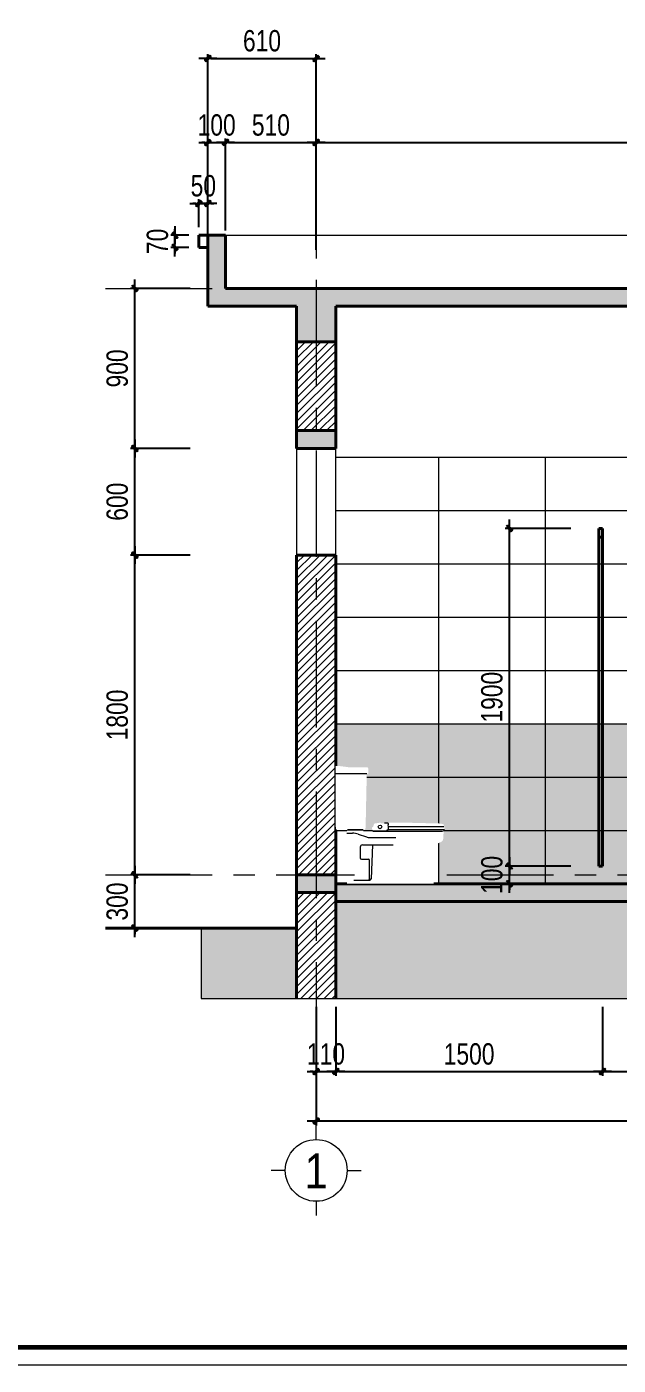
# Model space of a CAD drawing. Header units: millimetres. Extents: x 3293446 to 3468331, y 133678 to 182883.
# Drawn here: x 3427907 to 3432066, y 145247 to 154662 of the extents above; entities that cross this region are included whole.
import ezdxf
from ezdxf.enums import TextEntityAlignment as Align

# ---------------------------------------------------------------- set-up
doc = ezdxf.new("R2010")
doc.units = ezdxf.units.MM
doc.header["$LTSCALE"] = 600
doc.header["$MEASUREMENT"] = 0
doc.header["$PDMODE"] = 32
doc.linetypes.add('CENTER', pattern=[2, 1.25, -0.25, 0.25, -0.25])
doc.layers.get('0').update_dxf_attribs({"lineweight": 0})
doc.layers.get('Defpoints').update_dxf_attribs({"lineweight": 0})
for name, color, linetype, lineweight in [('01-noithat', 33, 'Continuous', 13), ('cat1', 30, 'Continuous', 40), ('hatch1', 136, 'Continuous', 9), ('hatch1 @ 1', 136, 'Continuous', 9), ('Khungten_LCDI', 7, 'Continuous', 5), ('LC ISO', 153, 'Continuous', 13), ('LC Net dam2', 6, 'Continuous', 40), ('LC Net manh', 239, 'Continuous', 5), ('LC Net thay', 7, 'Continuous', 25), ('LC Text1', 3, 'Continuous', 20), ('thay1', 63, 'Continuous', 18), ('truc', 76, 'CENTER', 9), ('v THAY', 9, 'Continuous', 13), ('v-TUONG', 1, 'Continuous', 40)]:
    doc.layers.add(name, color=color, linetype=linetype, lineweight=lineweight)
doc.layers.add('DIM', color=1, linetype='Continuous')
doc.styles.add('HOATBIF', font='hoatbif.shx', dxfattribs={"width": 0.8})
doc.styles.add('Khungten', font='VHAVAN.TTF', dxfattribs={"width": 0.9, "height": 5000})
doc.styles.add('LC 1', font='VHAVANB.TTF')
doc.styles.add('Title', font='VHBLACK.TTF', dxfattribs={"width": 0.8})
doc.dimstyles.new('Copy(2) of 1-100 (1- 60-1.25)', dxfattribs={"dimscale": 60, "dimtxt": 2.5, "dimasz": 0.35, "dimexe": 0.5, "dimexo": 0, "dimgap": 0.8, "dimtad": 1, "dimdec": 0, "dimlfac": 0.8, "dimzin": 0, "dimdsep": 46, "dimtxsty": 'HOATBIF', "dimblk1": 'DOT', "dimblk2": 'DOT', "dimsah": 1, "dimcen": -1, "dimdle": 1, "dimclrd": 256, "dimclre": 256, "dimclrt": 4, "dimadec": 3, "dimazin": 2, "dimtfac": 0.333333, "dimtdec": 0, "dimtix": 1, "dimtmove": 2, "dimatfit": 3, "dimldrblk": 'DOT', "dimfxl": 1, "dimtvp": 0.833333, "dimtolj": 1, "dimtzin": 0, "dimarcsym": 0})

# ---------------------------------------------------------------- blocks, each defined once
blk = doc.blocks.new('lcdi fix')
at = {"layer": 'Defpoints', "lineweight": 0}
blk.add_lwpolyline([(-1200, -14850), (-1200, 14850), (40800, 14850), (40800, -14850)], close=True, dxfattribs=at)
at = {"layer": 'Khungten_LCDI', "color": 5, "lineweight": 60}
blk.add_lwpolyline([(0, -14650), (0, 14650), (40600, 14650), (40600, -14650)], close=True, dxfattribs=at)
at = {"color": 7, "style": 'Khungten', "width": 0.8}
for tag, p in [('REVISION', (39499, -10746)), ('NGAYHT', (39546, -11609))]:
    blk.add_attdef(tag, text='', height=200, dxfattribs=at).set_placement(p, align=Align.CENTER)
at = {"layer": 'LC Text1', "style": 'Title', "width": 3.882085}
for tag, p, p2 in [('TENBANVE1', (36913, -8886), (40339, -8886)), ('TENBANVE2', (36913, -9562), (40339, -9562))]:
    blk.add_attdef(tag, text='', height=250, dxfattribs=at).set_placement(p, p2, align=Align.FIT)
at = {"layer": 'LC Text1', "style": 'Title', "width": 0.7}
blk.add_attdef('SOBANVE', text='', height=250, dxfattribs=at).set_placement((39562, -13896), align=Align.CENTER)
blk = doc.blocks.new('DOT')
at = {"layer": 'DIM'}
for p, q in [((-3, 0), (3, 0)), ((-1, -1), (1, 1))]:
    blk.add_line(p, q, dxfattribs=at)
blk.add_lwpolyline([(0.5, 1), (-1, -0.5), (-0.5, -1), (1, 0.5)], close=True, dxfattribs=at)
blk = doc.blocks.new('*D274')
at = {"layer": 'Defpoints', "color": 0, "transparency": 16777216}
for p in [(3429304.6, 153847), (3429179.6, 153229), (3429304.6, 153229)]:
    blk.add_point(p, dxfattribs=at)
at = {"layer": 'DIM', "lineweight": -2, "transparency": 16777216}
for p, q in [((3429158.6, 153847), (3429137.6, 153847)), ((3429179.6, 153229), (3429179.6, 153877)), ((3429179.6, 153847), (3429304.6, 153847)), ((3429304.6, 153229), (3429304.6, 153877)), ((3429325.6, 153847), (3429346.6, 153847))]:
    blk.add_line(p, q, dxfattribs=at)
at = {"layer": 'DIM', "lineweight": -2, "transparency": 16777216, "xscale": 21, "yscale": 21, "zscale": 21}
blk.add_blockref('DOT', (3429179.6, 153847), dxfattribs=at)
at = {"layer": 'DIM', "lineweight": -2, "transparency": 16777216, "xscale": 21, "yscale": 21, "zscale": 21, "rotation": 180}
blk.add_blockref('DOT', (3429304.6, 153847), dxfattribs=at)
at = {"layer": 'DIM', "color": 4, "transparency": 16777216, "insert": (3429242.1, 153970), "char_height": 150, "attachment_point": 5, "style": 'HOATBIF'}
blk.add_mtext('\\A1;100', dxfattribs=at)
blk = doc.blocks.new('_Dot')
at = {"color": 0, "linetype": 'ByBlock', "lineweight": -2}
blk.add_line((-0.5, 0), (-1, 0), dxfattribs=at)
at = {"color": 0, "linetype": 'ByBlock', "const_width": 0.5}
blk.add_lwpolyline([(-0.25, 0, 1), (0.25, 0, 1)], format="xyb", close=True, dxfattribs=at)
blk = doc.blocks.new('*D275')
at = {"layer": 'Defpoints', "color": 0, "transparency": 16777216}
for p in [(3429942.1, 153847), (3429304.6, 153229), (3429942.1, 153229)]:
    blk.add_point(p, dxfattribs=at)
at = {"layer": 'DIM', "lineweight": -2, "transparency": 16777216}
for p, q in [((3429304.6, 153229), (3429304.6, 153877)), ((3429325.6, 153847), (3429921.1, 153847)), ((3429942.1, 153229), (3429942.1, 153877))]:
    blk.add_line(p, q, dxfattribs=at)
at = {"layer": 'DIM', "lineweight": -2, "transparency": 16777216, "xscale": 21, "yscale": 21, "zscale": 21, "rotation": 180}
blk.add_blockref('DOT', (3429304.6, 153847), dxfattribs=at)
at = {"layer": 'DIM', "lineweight": -2, "transparency": 16777216, "xscale": 21, "yscale": 21, "zscale": 21}
blk.add_blockref('DOT', (3429942.1, 153847), dxfattribs=at)
at = {"layer": 'DIM', "color": 4, "transparency": 16777216, "insert": (3429623.4, 153970), "char_height": 150, "attachment_point": 5, "style": 'HOATBIF'}
blk.add_mtext('\\A1;510', dxfattribs=at)
blk = doc.blocks.new('*D276')
at = {"layer": 'Defpoints', "color": 0, "transparency": 16777216}
for p in [(3436192.1, 153847), (3429942.1, 153229), (3436192.1, 153229)]:
    blk.add_point(p, dxfattribs=at)
at = {"layer": 'DIM', "lineweight": -2, "transparency": 16777216}
for p, q in [((3429942.1, 153229), (3429942.1, 153877)), ((3429963.1, 153847), (3436171.1, 153847)), ((3436192.1, 153229), (3436192.1, 153877))]:
    blk.add_line(p, q, dxfattribs=at)
at = {"layer": 'DIM', "lineweight": -2, "transparency": 16777216, "xscale": 21, "yscale": 21, "zscale": 21, "rotation": 180}
blk.add_blockref('DOT', (3429942.1, 153847), dxfattribs=at)
at = {"layer": 'DIM', "lineweight": -2, "transparency": 16777216, "xscale": 21, "yscale": 21, "zscale": 21}
blk.add_blockref('DOT', (3436192.1, 153847), dxfattribs=at)
at = {"layer": 'DIM', "color": 4, "transparency": 16777216, "insert": (3433067.1, 153970), "char_height": 150, "attachment_point": 5, "style": 'HOATBIF'}
blk.add_mtext('\\A1;5000', dxfattribs=at)
blk = doc.blocks.new('*D279')
at = {"layer": 'Defpoints', "color": 0, "transparency": 16777216}
for p in [(3429117.1, 153419.5), (3429117.1, 153251.5), (3429179.6, 153251.5)]:
    blk.add_point(p, dxfattribs=at)
at = {"layer": 'DIM', "lineweight": -2, "transparency": 16777216}
for p, q in [((3429096.1, 153419.5), (3429075.1, 153419.5)), ((3429117.1, 153251.5), (3429117.1, 153449.5)), ((3429179.6, 153419.5), (3429117.1, 153419.5)), ((3429179.6, 153251.5), (3429179.6, 153449.5)), ((3429200.6, 153419.5), (3429221.6, 153419.5))]:
    blk.add_line(p, q, dxfattribs=at)
at = {"layer": 'DIM', "lineweight": -2, "transparency": 16777216, "xscale": 21, "yscale": 21, "zscale": 21}
blk.add_blockref('DOT', (3429117.1, 153419.5), dxfattribs=at)
at = {"layer": 'DIM', "lineweight": -2, "transparency": 16777216, "xscale": 21, "yscale": 21, "zscale": 21, "rotation": 180}
blk.add_blockref('DOT', (3429179.6, 153419.5), dxfattribs=at)
at = {"layer": 'DIM', "color": 4, "transparency": 16777216, "insert": (3429148.4, 153542.5), "char_height": 150, "attachment_point": 5, "style": 'HOATBIF'}
blk.add_mtext('\\A1;50', dxfattribs=at)
blk = doc.blocks.new('*D280')
at = {"layer": 'Defpoints', "color": 0, "transparency": 16777216}
for p in [(3428949.1, 153196), (3429046.1, 153196), (3429046.1, 153108.5)]:
    blk.add_point(p, dxfattribs=at)
at = {"layer": 'DIM', "lineweight": -2, "transparency": 16777216}
for p, q in [((3429046.1, 153196), (3428919.1, 153196)), ((3428949.1, 153217), (3428949.1, 153238)), ((3428949.1, 153108.5), (3428949.1, 153196)), ((3429046.1, 153108.5), (3428919.1, 153108.5)), ((3428949.1, 153087.5), (3428949.1, 153066.5))]:
    blk.add_line(p, q, dxfattribs=at)
at = {"layer": 'DIM', "lineweight": -2, "transparency": 16777216, "xscale": 21, "yscale": 21, "zscale": 21}
for p, rotation in [((3428949.1, 153196), 270), ((3428949.1, 153108.5), 90)]:
    blk.add_blockref('DOT', p, dxfattribs=dict(at, rotation=rotation))
at = {"layer": 'DIM', "color": 4, "transparency": 16777216, "insert": (3428826.1, 153152.2), "char_height": 150, "attachment_point": 5, "rotation": 90, "style": 'HOATBIF'}
blk.add_mtext('\\A1;70', dxfattribs=at)
blk = doc.blocks.new('*D281')
at = {"layer": 'Defpoints', "color": 0, "transparency": 16777216}
for p in [(3429942.1, 147767), (3430079.6, 147767), (3430079.6, 147312.5)]:
    blk.add_point(p, dxfattribs=at)
at = {"layer": 'DIM', "lineweight": -2, "transparency": 16777216}
for p, q in [((3429942.1, 147767), (3429942.1, 147282.5)), ((3430079.6, 147767), (3430079.6, 147282.5)), ((3429921.1, 147312.5), (3429900.1, 147312.5)), ((3429942.1, 147312.5), (3430079.6, 147312.5)), ((3430100.6, 147312.5), (3430121.6, 147312.5))]:
    blk.add_line(p, q, dxfattribs=at)
at = {"layer": 'DIM', "lineweight": -2, "transparency": 16777216, "xscale": 21, "yscale": 21, "zscale": 21}
blk.add_blockref('DOT', (3429942.1, 147312.5), dxfattribs=at)
at = {"layer": 'DIM', "lineweight": -2, "transparency": 16777216, "xscale": 21, "yscale": 21, "zscale": 21, "rotation": 180}
blk.add_blockref('DOT', (3430079.6, 147312.5), dxfattribs=at)
at = {"layer": 'DIM', "color": 4, "transparency": 16777216, "insert": (3430010.9, 147435.5), "char_height": 150, "attachment_point": 5, "style": 'HOATBIF'}
blk.add_mtext('\\A1;110', dxfattribs=at)
blk = doc.blocks.new('*D282')
at = {"layer": 'Defpoints', "color": 0, "transparency": 16777216}
for p in [(3430079.6, 147767), (3431954.6, 147767), (3431954.6, 147312.5)]:
    blk.add_point(p, dxfattribs=at)
at = {"layer": 'DIM', "lineweight": -2, "transparency": 16777216}
for p, q in [((3430079.6, 147767), (3430079.6, 147282.5)), ((3431954.6, 147767), (3431954.6, 147282.5)), ((3430100.6, 147312.5), (3431933.6, 147312.5))]:
    blk.add_line(p, q, dxfattribs=at)
at = {"layer": 'DIM', "lineweight": -2, "transparency": 16777216, "xscale": 21, "yscale": 21, "zscale": 21, "rotation": 180}
blk.add_blockref('DOT', (3430079.6, 147312.5), dxfattribs=at)
at = {"layer": 'DIM', "lineweight": -2, "transparency": 16777216, "xscale": 21, "yscale": 21, "zscale": 21}
blk.add_blockref('DOT', (3431954.6, 147312.5), dxfattribs=at)
at = {"layer": 'DIM', "color": 4, "transparency": 16777216, "insert": (3431017.1, 147435.5), "char_height": 150, "attachment_point": 5, "style": 'HOATBIF'}
blk.add_mtext('\\A1;1500', dxfattribs=at)
blk = doc.blocks.new('*D283')
at = {"layer": 'Defpoints', "color": 0, "transparency": 16777216}
for p in [(3431954.6, 147767), (3436192.1, 147767), (3436192.1, 147312.5)]:
    blk.add_point(p, dxfattribs=at)
at = {"layer": 'DIM', "lineweight": -2, "transparency": 16777216}
for p, q in [((3431954.6, 147767), (3431954.6, 147282.5)), ((3436192.1, 147767), (3436192.1, 147282.5)), ((3431975.6, 147312.5), (3436171.1, 147312.5))]:
    blk.add_line(p, q, dxfattribs=at)
at = {"layer": 'DIM', "lineweight": -2, "transparency": 16777216, "xscale": 21, "yscale": 21, "zscale": 21, "rotation": 180}
blk.add_blockref('DOT', (3431954.6, 147312.5), dxfattribs=at)
at = {"layer": 'DIM', "lineweight": -2, "transparency": 16777216, "xscale": 21, "yscale": 21, "zscale": 21}
blk.add_blockref('DOT', (3436192.1, 147312.5), dxfattribs=at)
at = {"layer": 'DIM', "color": 4, "transparency": 16777216, "insert": (3434073.4, 147435.5), "char_height": 150, "attachment_point": 5, "style": 'HOATBIF'}
blk.add_mtext('\\A1;3390', dxfattribs=at)
blk = doc.blocks.new('*D284')
at = {"layer": 'Defpoints', "color": 0, "transparency": 16777216}
for p in [(3429942.1, 147767), (3436192.1, 147767), (3429942.1, 146964)]:
    blk.add_point(p, dxfattribs=at)
at = {"layer": 'DIM', "lineweight": -2, "transparency": 16777216}
for p, q in [((3429942.1, 147767), (3429942.1, 146934)), ((3436192.1, 147767), (3436192.1, 146934)), ((3436171.1, 146964), (3429963.1, 146964))]:
    blk.add_line(p, q, dxfattribs=at)
at = {"layer": 'DIM', "lineweight": -2, "transparency": 16777216, "xscale": 21, "yscale": 21, "zscale": 21, "rotation": 180}
blk.add_blockref('DOT', (3429942.1, 146964), dxfattribs=at)
at = {"layer": 'DIM', "lineweight": -2, "transparency": 16777216, "xscale": 21, "yscale": 21, "zscale": 21}
blk.add_blockref('DOT', (3436192.1, 146964), dxfattribs=at)
at = {"layer": 'DIM', "color": 4, "transparency": 16777216, "insert": (3433067.1, 147087), "char_height": 150, "attachment_point": 5, "style": 'HOATBIF'}
blk.add_mtext('\\A1;5000', dxfattribs=at)
blk = doc.blocks.new('TTRUC')
at = {"layer": 'LC ISO'}
for p, q in [((0, 6.95), (0, 10.13)), ((-6.95, 0), (-10.13, 0)), ((6.95, 0), (10.13, 0)), ((0, -6.95), (0, -10.13))]:
    blk.add_line(p, q, dxfattribs=at)
at = {"layer": 'LC Net manh'}
blk.add_circle((0, 0), 6.95, dxfattribs=at)
blk = doc.blocks.new('*D294')
at = {"layer": 'Defpoints', "color": 0, "transparency": 16777216}
for p in [(3428666.3, 148696), (3429054.8, 148696), (3429054.8, 148321)]:
    blk.add_point(p, dxfattribs=at)
at = {"layer": 'DIM', "lineweight": -2, "transparency": 16777216}
for p, q in [((3429054.8, 148696), (3428636.3, 148696)), ((3428666.3, 148717), (3428666.3, 148738)), ((3428666.3, 148321), (3428666.3, 148696)), ((3429054.8, 148321), (3428636.3, 148321)), ((3428666.3, 148300), (3428666.3, 148279))]:
    blk.add_line(p, q, dxfattribs=at)
at = {"layer": 'DIM', "lineweight": -2, "transparency": 16777216, "xscale": 21, "yscale": 21, "zscale": 21}
for p, rotation in [((3428666.3, 148696), 270), ((3428666.3, 148321), 90)]:
    blk.add_blockref('DOT', p, dxfattribs=dict(at, rotation=rotation))
at = {"layer": 'DIM', "color": 4, "transparency": 16777216, "insert": (3428543.3, 148508.5), "char_height": 150, "attachment_point": 5, "rotation": 90, "style": 'HOATBIF'}
blk.add_mtext('\\A1;300', dxfattribs=at)
blk = doc.blocks.new('*D295')
at = {"layer": 'Defpoints', "color": 0, "transparency": 16777216}
for p in [(3428666.3, 150946), (3429054.8, 150946), (3429054.8, 148696)]:
    blk.add_point(p, dxfattribs=at)
at = {"layer": 'DIM', "lineweight": -2, "transparency": 16777216}
for p, q in [((3429054.8, 150946), (3428636.3, 150946)), ((3428666.3, 148717), (3428666.3, 150925)), ((3429054.8, 148696), (3428636.3, 148696))]:
    blk.add_line(p, q, dxfattribs=at)
at = {"layer": 'DIM', "lineweight": -2, "transparency": 16777216, "xscale": 21, "yscale": 21, "zscale": 21}
for p, rotation in [((3428666.3, 150946), 90), ((3428666.3, 148696), 270)]:
    blk.add_blockref('DOT', p, dxfattribs=dict(at, rotation=rotation))
at = {"layer": 'DIM', "color": 4, "transparency": 16777216, "insert": (3428543.3, 149821), "char_height": 150, "attachment_point": 5, "rotation": 90, "style": 'HOATBIF'}
blk.add_mtext('\\A1;1800', dxfattribs=at)
blk = doc.blocks.new('*D296')
at = {"layer": 'Defpoints', "color": 0, "transparency": 16777216}
for p in [(3428666.3, 151696), (3429054.8, 151696), (3429054.8, 150946)]:
    blk.add_point(p, dxfattribs=at)
at = {"layer": 'DIM', "lineweight": -2, "transparency": 16777216}
for p, q in [((3429054.8, 151696), (3428636.3, 151696)), ((3428666.3, 150967), (3428666.3, 151675)), ((3429054.8, 150946), (3428636.3, 150946))]:
    blk.add_line(p, q, dxfattribs=at)
at = {"layer": 'DIM', "lineweight": -2, "transparency": 16777216, "xscale": 21, "yscale": 21, "zscale": 21}
for p, rotation in [((3428666.3, 151696), 90), ((3428666.3, 150946), 270)]:
    blk.add_blockref('DOT', p, dxfattribs=dict(at, rotation=rotation))
at = {"layer": 'DIM', "color": 4, "transparency": 16777216, "insert": (3428543.3, 151321), "char_height": 150, "attachment_point": 5, "rotation": 90, "style": 'HOATBIF'}
blk.add_mtext('\\A1;600', dxfattribs=at)
blk = doc.blocks.new('*D297')
at = {"layer": 'Defpoints', "color": 0, "transparency": 16777216}
for p in [(3428666.3, 152821), (3429054.8, 152821), (3429054.8, 151696)]:
    blk.add_point(p, dxfattribs=at)
at = {"layer": 'DIM', "lineweight": -2, "transparency": 16777216}
for p, q in [((3429054.8, 152821), (3428636.3, 152821)), ((3428666.3, 151717), (3428666.3, 152800)), ((3429054.8, 151696), (3428636.3, 151696))]:
    blk.add_line(p, q, dxfattribs=at)
at = {"layer": 'DIM', "lineweight": -2, "transparency": 16777216, "xscale": 21, "yscale": 21, "zscale": 21}
for p, rotation in [((3428666.3, 152821), 90), ((3428666.3, 151696), 270)]:
    blk.add_blockref('DOT', p, dxfattribs=dict(at, rotation=rotation))
at = {"layer": 'DIM', "color": 4, "transparency": 16777216, "insert": (3428543.3, 152258.5), "char_height": 150, "attachment_point": 5, "rotation": 90, "style": 'HOATBIF'}
blk.add_mtext('\\A1;900', dxfattribs=at)
blk = doc.blocks.new('*D298')
at = {"layer": 'Defpoints', "color": 0, "transparency": 16777216}
for p in [(3431300.8, 148758.5), (3431733.3, 148758.5), (3431733.3, 148633.5)]:
    blk.add_point(p, dxfattribs=at)
at = {"layer": 'DIM', "lineweight": -2, "transparency": 16777216}
for p, q in [((3431733.3, 148758.5), (3431270.8, 148758.5)), ((3431300.8, 148779.5), (3431300.8, 148800.5)), ((3431300.8, 148633.5), (3431300.8, 148758.5)), ((3431733.3, 148633.5), (3431270.8, 148633.5)), ((3431300.8, 148612.5), (3431300.8, 148591.5))]:
    blk.add_line(p, q, dxfattribs=at)
at = {"layer": 'DIM', "lineweight": -2, "transparency": 16777216, "xscale": 21, "yscale": 21, "zscale": 21}
for p, rotation in [((3431300.8, 148758.5), 270), ((3431300.8, 148633.5), 90)]:
    blk.add_blockref('DOT', p, dxfattribs=dict(at, rotation=rotation))
at = {"layer": 'DIM', "color": 4, "transparency": 16777216, "insert": (3431177.8, 148696), "char_height": 150, "attachment_point": 5, "rotation": 90, "style": 'HOATBIF'}
blk.add_mtext('\\A1;100', dxfattribs=at)
blk = doc.blocks.new('*D299')
at = {"layer": 'Defpoints', "color": 0, "transparency": 16777216}
for p in [(3431300.8, 151133.5), (3431733.3, 151133.5), (3431733.3, 148758.5)]:
    blk.add_point(p, dxfattribs=at)
at = {"layer": 'DIM', "lineweight": -2, "transparency": 16777216}
for p, q in [((3431733.3, 151133.5), (3431270.8, 151133.5)), ((3431300.8, 148779.5), (3431300.8, 151112.5)), ((3431733.3, 148758.5), (3431270.8, 148758.5))]:
    blk.add_line(p, q, dxfattribs=at)
at = {"layer": 'DIM', "lineweight": -2, "transparency": 16777216, "xscale": 21, "yscale": 21, "zscale": 21}
for p, rotation in [((3431300.8, 151133.5), 90), ((3431300.8, 148758.5), 270)]:
    blk.add_blockref('DOT', p, dxfattribs=dict(at, rotation=rotation))
at = {"layer": 'DIM', "color": 4, "transparency": 16777216, "insert": (3431177.8, 149946), "char_height": 150, "attachment_point": 5, "rotation": 90, "style": 'HOATBIF'}
blk.add_mtext('\\A1;1900', dxfattribs=at)
blk = doc.blocks.new('*U30')
at = {"color": 8}
blk.add_wipeout([(0, 829), (20, 829), (95.5, 819), (221, 819), (226, 816.9), (228, 812), (228, 774), (217.9, 774.2), (214, 589.1), (210, 404), (209.1, 393.8), (206.8, 383.8), (204.3, 380.3), (200.1, 379), (193, 379), (194, 370), (260.5, 370), (259.5, 377.1), (258.4, 377.8), (258, 379), (258.2, 385.7), (255.2, 385.7), (254.8, 385.8), (254.7, 386.2), (254.7, 393.8), (254.8, 394.2), (255.2, 394.3), (258.2, 394.3), (258.2, 398), (258.8, 399.4), (260.2, 400), (262.8, 400.2), (269.4, 421.2), (270.3, 422.4), (271.6, 423.1), (312.7, 430), (316.2, 429.1), (318.2, 426), (341.5, 426), (341.5, 426.9), (341.7, 427.6), (342.1, 428.1), (344.9, 429.5), (348, 430), (537, 428.7), (725.9, 424), (742, 422.3), (757.6, 418.5), (759.1, 417.6), (759.8, 416.1), (760.5, 412.6), (760.4, 412.2), (760, 412), (759.4, 400), (761.4, 399.3), (762.4, 397.5), (765, 380.6), (764.9, 380.2), (764.5, 380), (750, 370), (755.8, 367.5), (758, 361.6), (755.8, 315.6), (751.3, 302.5), (740, 293.6), (695.7, 275.8), (676.2, 259.9), (670.1, 235.5), (688, 0), (78, 0), (79.3, 15.8), (82.5, 22.3), (89.2, 25), (127, 25), (130.5, 26.5), (132, 30), (132, 251.1), (119, 297.5), (83.8, 330.5), (78.9, 335.5), (78, 342.3), (78, 370), (79, 379), (10, 379), (5.9, 380.3), (3.4, 383.8), (0.9, 393.8), (0, 403.9)], dxfattribs=at)
for p, q in [((217.9, 774.2), (0, 774)), ((79, 379), (193, 379)), ((193, 379), (86.3, 379)), ((86.3, 379), (193, 379)), ((365.2, 426), (341.5, 426)), ((360, 377), (359, 370)), ((365.8, 377), (360, 377)), ((764.5, 380), (367.8, 380)), ((367.8, 380), (367.8, 379)), ((368.2, 423.2), (368.7, 415.2)), ((368.8, 414.4), (368.7, 415.2)), ((369.7, 400), (368.8, 414.4)), ((377, 400), (369.7, 400)), ((371, 380.5), (369.7, 400)), ((759.4, 400), (377, 400)), ((78, 356), (117.9, 356)), ((157, 349.5), (215.3, 329.4)), ((241.4, 325), (423, 325)), ((359, 370), (260.5, 370)), ((260.5, 370), (423, 370)), ((423, 370), (750, 370)), ((172, 258), (172, 183)), ((187, 273), (403, 273)), ((258, 273), (248.4, 34.6)), ((182, 173), (228, 173)), ((238, 35), (238, 163)), ((127, 25), (238.4, 25))]:
    blk.add_line(p, q)
blk.add_circle((311, 400), 13)
for centre, radius, start, end in [((365.2, 423), 3, 3.74672, 89.9809), ((365.8, 379), 2, 270, 0), ((370.5, 380.5), 0.5, 270.11457, 3.78358), ((117.9, 236), 120, 70.99384, 90), ((241.4, 405), 80, 250.9943, 270), ((187, 258), 15, 90, 180), ((182, 183), 10, 180, 270), ((228, 163), 10, 0, 90), ((228, 35), 10, 270, 0), ((238, 35), 10, 272.26771, 357.77282)]:
    blk.add_arc(centre, radius, start, end)
blk = doc.blocks.new('*D515')
at = {"layer": 'Defpoints', "color": 0, "transparency": 16777216}
for p in [(3429942.1, 154439.5), (3429942.1, 153093), (3429179.6, 152696)]:
    blk.add_point(p, dxfattribs=at)
at = {"layer": 'DIM', "lineweight": -2, "transparency": 16777216}
for p, q in [((3429179.6, 152696), (3429179.6, 154469.5)), ((3429200.6, 154439.5), (3429921.1, 154439.5)), ((3429942.1, 153093), (3429942.1, 154469.5))]:
    blk.add_line(p, q, dxfattribs=at)
at = {"layer": 'DIM', "lineweight": -2, "transparency": 16777216, "xscale": 21, "yscale": 21, "zscale": 21, "rotation": 180}
blk.add_blockref('DOT', (3429179.6, 154439.5), dxfattribs=at)
at = {"layer": 'DIM', "lineweight": -2, "transparency": 16777216, "xscale": 21, "yscale": 21, "zscale": 21}
blk.add_blockref('DOT', (3429942.1, 154439.5), dxfattribs=at)
at = {"layer": 'DIM', "color": 4, "transparency": 16777216, "insert": (3429560.9, 154562.5), "char_height": 150, "attachment_point": 5, "style": 'HOATBIF'}
blk.add_mtext('\\A1;610', dxfattribs=at)

msp = doc.modelspace()

# ---------------------------------------------------------------- hatches: boundary and pattern name
at = {"layer": 'hatch1'}
h = msp.add_hatch(dxfattribs=at)
h.set_pattern_fill('BTCT', color=256, scale=25)
h.set_pattern_definition([(50, (-781809.73, -39936.5), (179.3150457, -15.688034), [18.75, -206.25]), (355, (-781809.73, -39936.5), (-34.6878334, 188.0480334), [15, -165]), (100.4514, (-781794.79, -39937.8), (144.6273454, 172.3598855), [15.9350475, -175.285528]), (46.1842, (-781809.73, -39886.5), (266.810262, -41.379754), [28.125, -309.375]), (96.6356, (-781787.5, -39889.95), (233.665676, 243.529468), [23.902572, -262.92825]), (351.1842, (-781809.73, -39886.5), (233.665486, 243.52965), [22.5, -247.5]), (21, (-781784.73, -39899), (149.226763, -100.6547227), [18.75, -206.25]), (326, (-781784.73, -39899), (60.828833, 181.287511), [15, -165]), (71.4514, (-781772.3, -39907.39), (210.055657, 80.632624), [15.9350475, -175.285528]), (37.5, (-781809.734, -39936.5), (3.0399638, 83.2234635), [0, -163, 0, -167.5, 0, -165.625]), (7.5, (-781809.73, -39936.5), (65.7673844, 98.602928), [0, -95.5, 0, -159.25, 0, -63.125]), (327.5, (-781865.484, -39936.5), (133.455609, -5.6387179), [0, -62.5, 0, -195, 0, -258.75]), (317.5, (-781890.48, -39936.5), (145.7965423, 25.0262456), [0, -81.25, 0, -129.5, 0, -183.75]), (45, (-781809.73, -39936.5), (-66.2912607, 66.2912607), []), (45, (-781765.54, -39936.5), (-66.2912607, 66.2912607), [])])
h.paths.add_polyline_path([(3437329.6, 153196), (3437204.6, 153196), (3437204.6, 152821), (3429304.6, 152821), (3429304.6, 153196), (3429179.6, 153196), (3429179.6, 152696), (3429804.6, 152696), (3429804.6, 152446), (3430079.6, 152446), (3430079.6, 152696), (3436054.6, 152696), (3436054.6, 152446), (3436329.6, 152446), (3436329.6, 152696), (3437329.6, 152696)])
h.paths.add_polyline_path([(3430079.6, 148696), (3429804.6, 148696), (3429804.6, 148571), (3430079.6, 148571)])
h.paths.add_polyline_path([(3436329.6, 148696), (3436054.6, 148696), (3436054.6, 148571), (3436329.6, 148571)])
h.paths.add_polyline_path([(3436329.6, 151821), (3436054.6, 151821), (3436054.6, 151696), (3436329.6, 151696)])
h.paths.add_polyline_path([(3430079.6, 151821), (3429804.6, 151821), (3429804.6, 151696), (3430079.6, 151696)])
h = msp.add_hatch(dxfattribs=at)
h.set_pattern_fill('ANSI31', color=256, scale=312.5)
h.set_pattern_definition([(45, (-781809.734, -39936.5), (-27.62135864, 27.62135864), [])])
h.paths.add_polyline_path([(3436329.6, 152446), (3436054.6, 152446), (3436054.6, 151821), (3436329.6, 151821)])
h.paths.add_polyline_path([(3430079.6, 152446), (3429804.6, 152446), (3429804.6, 151821), (3430079.6, 151821)])
h.paths.add_polyline_path([(3430079.6, 150946), (3429804.6, 150946), (3429804.6, 148696), (3430079.6, 148696)])
h.paths.add_polyline_path([(3430079.6, 148571), (3429804.6, 148571), (3429804.6, 147826.6), (3430079.6, 147826.6)])
h.paths.add_polyline_path([(3436329.6, 148571), (3436054.6, 148571), (3436054.6, 147826.6), (3436329.6, 147826.6)])
h.paths.add_polyline_path([(3437079.6, 148508.5), (3436704.6, 148508.5), (3436704.6, 148696), (3436329.6, 148696), (3436329.6, 148321), (3437079.6, 148321)])
h = msp.add_hatch(dxfattribs=at)
h.set_pattern_fill('AR-CONC', color=256, scale=25)
h.set_pattern_definition([(50, (-781809.73, -39936.5), (179.3150457, -15.688034), [18.75, -206.25]), (355, (-781809.73, -39936.5), (-34.6878334, 188.0480334), [15, -165]), (100.4514, (-781794.79, -39937.8), (144.6273454, 172.3598855), [15.9350475, -175.285528]), (46.1842, (-781809.73, -39886.5), (266.810262, -41.379754), [28.125, -309.375]), (96.6356, (-781787.5, -39889.95), (233.665676, 243.529468), [23.902572, -262.92825]), (351.1842, (-781809.73, -39886.5), (233.665486, 243.52965), [22.5, -247.5]), (21, (-781784.73, -39899), (149.226763, -100.6547227), [18.75, -206.25]), (326, (-781784.73, -39899), (60.828833, 181.287511), [15, -165]), (71.4514, (-781772.3, -39907.39), (210.055657, 80.632624), [15.9350475, -175.285528]), (37.5, (-781809.734, -39936.5), (3.0399638, 83.2234635), [0, -163, 0, -167.5, 0, -165.625]), (7.5, (-781809.73, -39936.5), (65.7673844, 98.602928), [0, -95.5, 0, -159.25, 0, -63.125]), (327.5, (-781865.484, -39936.5), (133.455609, -5.6387179), [0, -62.5, 0, -195, 0, -258.75]), (317.5, (-781890.48, -39936.5), (145.7965423, 25.0262456), [0, -81.25, 0, -129.5, 0, -183.75])])
h.paths.add_polyline_path([(3436054.6, 148633.5), (3430079.6, 148633.5), (3430079.6, 148508.5), (3436054.6, 148508.5)])
at = {"layer": 'hatch1 @ 1'}
h = msp.add_hatch(dxfattribs=at)
h.set_pattern_fill('AR-SAND', color=256, scale=25)
h.set_pattern_definition([(37.5, (-781809.734, -39936.5), (-1.57483395, 48.17059423), [0, -38, 0, -42.5, 0, -40.625]), (7.5, (-781809.734, -39936.5), (44.2444176, 70.5536516), [0, -20.5, 0, -34.25, 0, -13.125]), (327.5, (-781840.484, -39936.5), (77.85354654, 0.14147634), [0, -12.5, 0, -45, 0, -58.75]), (317.5, (-781840.484, -39936.5), (75.1531651, 21.9418891), [0, -6.25, 0, -29.5, 0, -33.75])])
h.paths.add_polyline_path([(3436329.6, 148196), (3436329.6, 147826.6), (3437591.5, 147826.6), (3437591.5, 148321), (3437204.6, 148321), (3437204.6, 148196)])
h.paths.add_polyline_path([(3436054.6, 147826.6), (3436054.6, 148508.5), (3430079.6, 148508.5), (3430079.6, 147826.6)])
h.paths.add_polyline_path([(3429133.1, 148321), (3429133.1, 147826.6), (3429804.6, 147826.6), (3429804.6, 148321)])

# ---------------------------------------------------------------- linework, layer by layer
at = {"layer": 'cat1'}
for p, q in [((3429179.6, 153196), (3429117.1, 153196)), ((3429117.1, 153196), (3429117.1, 153108.5)), ((3429179.6, 153196), (3429304.6, 153196)), ((3429179.6, 152696), (3429179.6, 153196)), ((3429304.6, 152821), (3429304.6, 153196)), ((3429117.1, 153108.5), (3429179.6, 153108.5)), ((3429304.6, 152821), (3437204.6, 152821)), ((3429179.6, 152696), (3429804.6, 152696)), ((3429804.6, 151696), (3429804.6, 152696)), ((3430079.6, 152696), (3436054.6, 152696)), ((3430079.6, 151696), (3430079.6, 152696)), ((3429804.6, 152446), (3430079.6, 152446)), ((3429804.6, 147826.6), (3429804.6, 150946)), ((3430079.6, 147826.6), (3430079.6, 150946)), ((3429804.6, 148571), (3430079.6, 148571)), ((3436054.6, 148633.5), (3430079.6, 148633.5)), ((3436054.6, 148508.5), (3430079.6, 148508.5))]:
    msp.add_line(p, q, dxfattribs=at)
for points in [[(3429804.6, 151821), (3430079.6, 151821)], [(3429804.6, 151696), (3430079.6, 151696)], [(3429804.6, 150946), (3430079.6, 150946)], [(3429804.6, 148696), (3430079.6, 148696)]]:
    msp.add_lwpolyline(points, dxfattribs=at)
at = {"layer": 'hatch1'}
for p, q in [((3430804.6, 148633.5), (3430804.6, 151633.5)), ((3431554.6, 148633.5), (3431554.6, 151633.5))]:
    msp.add_line(p, q, dxfattribs=at)
for points in [[(3430079.6, 151633.5), (3436054.6, 151633.5)], [(3430079.6, 151258.5), (3436054.6, 151258.5)], [(3430079.6, 150883.5), (3435210.9, 150883.5)], [(3430079.6, 150508.5), (3435210.9, 150508.5)], [(3430079.6, 150133.5), (3435210.9, 150133.5)], [(3430079.6, 149758.5), (3435054.6, 149758.5)], [(3430079.6, 149383.5), (3436054.6, 149383.5)], [(3430079.6, 149008.5), (3436054.6, 149008.5)]]:
    msp.add_lwpolyline(points, dxfattribs=at)
at = {"layer": 'LC Net dam2'}
msp.add_line((3428461.5, 148321), (3429804.6, 148321), dxfattribs=at)
at = {"layer": 'thay1', "ltscale": 2}
for p, q in [((3429304.6, 153196), (3437204.6, 153196)), ((3429804.6, 151696), (3429804.6, 150946)), ((3430079.6, 150946), (3430079.6, 151696))]:
    msp.add_line(p, q, dxfattribs=at)
at = {"layer": 'thay1'}
msp.add_lwpolyline([(3429133.1, 148321), (3429133.1, 147826.6), (3437591.5, 147826.6), (3437591.5, 148321)], dxfattribs=at)
at = {"layer": 'truc'}
for p, q in [((3429942.1, 154082.2), (3429942.1, 147313.5)), ((3428461.5, 152821), (3438065.9, 152821)), ((3428461.5, 148696), (3438065.9, 148696))]:
    msp.add_line(p, q, dxfattribs=at)
at = {"layer": 'v THAY', "ltscale": 2}
msp.add_line((3431954.6, 148758.5), (3431954.6, 151133.5), dxfattribs=at)
at = {"layer": 'v-TUONG'}
for p, q in [((3431929.6, 151133.5), (3431929.6, 148758.5)), ((3431954.6, 151133.5), (3431929.6, 151133.5)), ((3431954.6, 148758.5), (3431954.6, 151133.5)), ((3431954.6, 151071), (3431929.6, 151071)), ((3431954.6, 148758.5), (3431929.6, 148758.5))]:
    msp.add_line(p, q, dxfattribs=at)

# ---------------------------------------------------------------- block references
at = {"layer": 'LC ISO', "xscale": 31.2766291057588, "yscale": 31.2766291057588, "zscale": 31.2766291057588}
msp.add_blockref('TTRUC', (3429942.1, 146617.1), dxfattribs=at)
at = {"layer": 'LC Net thay', "xscale": 0.6206639722545443, "yscale": 0.6206639722545443, "zscale": 0.6206639722545443}
msp.add_blockref('lcdi fix', (3416939.6, 154463.7), dxfattribs=at)

# ---------------------------------------------------------------- texts
at = {"layer": 'LC Text1', "ltscale": 0.2, "style": 'LC 1', "width": 0.9}
msp.add_text('1', height=244.9, dxfattribs=at).set_placement((3429942.1, 146417.9), align=Align.BOTTOM_CENTER)

# ---------------------------------------------------------------- dimensions: what is measured, and where the dimension line sits
at = {"layer": 'DIM'}
for base, p1, p2, picture, middle in [((3429942.1, 154439.5), (3429179.6, 152696), (3429942.1, 153093), '*D515', (3429560.9, 154562.5)), ((3429304.6, 153847), (3429179.6, 153229), (3429304.6, 153229), '*D274', (3429242.1, 153970)), ((3429942.1, 153847), (3429304.6, 153229), (3429942.1, 153229), '*D275', (3429623.4, 153970)), ((3436192.1, 153847), (3429942.1, 153229), (3436192.1, 153229), '*D276', (3433067.1, 153970)), ((3429117.1, 153419.5), (3429179.6, 153251.5), (3429117.1, 153251.5), '*D279', (3429148.4, 153542.5)), ((3430079.6, 147312.5), (3429942.1, 147767), (3430079.6, 147767), '*D281', (3430010.9, 147435.5)), ((3429942.1, 146964), (3436192.1, 147767), (3429942.1, 147767), '*D284', (3433067.1, 147087)), ((3431954.6, 147312.5), (3430079.6, 147767), (3431954.6, 147767), '*D282', (3431017.1, 147435.5)), ((3436192.1, 147312.5), (3431954.6, 147767), (3436192.1, 147767), '*D283', (3434073.4, 147435.5))]:
    dim = msp.add_linear_dim(base=base, p1=p1, p2=p2, dimstyle='Copy(2) of 1-100 (1- 60-1.25)', dxfattribs=at)
    dim.commit()
    dim.dimension.update_dxf_attribs({"geometry": picture, "text_midpoint": middle})
for base, p1, p2, picture, middle in [((3428949.1, 153196), (3429046.1, 153108.5), (3429046.1, 153196), '*D280', (3428826.1, 153152.2)), ((3428666.3, 152821), (3429054.8, 151696), (3429054.8, 152821), '*D297', (3428543.3, 152258.5)), ((3428666.3, 151696), (3429054.8, 150946), (3429054.8, 151696), '*D296', (3428543.3, 151321)), ((3431300.8, 151133.5), (3431733.3, 148758.5), (3431733.3, 151133.5), '*D299', (3431177.8, 149946)), ((3428666.3, 150946), (3429054.8, 148696), (3429054.8, 150946), '*D295', (3428543.3, 149821)), ((3431300.8, 148758.5), (3431733.3, 148633.5), (3431733.3, 148758.5), '*D298', (3431177.8, 148696)), ((3428666.3, 148696), (3429054.8, 148321), (3429054.8, 148696), '*D294', (3428543.3, 148508.5))]:
    dim = msp.add_linear_dim(base=base, p1=p1, p2=p2, angle=90, dimstyle='Copy(2) of 1-100 (1- 60-1.25)', dxfattribs=at)
    dim.commit()
    dim.dimension.update_dxf_attribs({"geometry": picture, "text_midpoint": middle})

# ---------------------------------------------------------------- next in the draw order: block references
at = {"layer": '01-noithat'}
msp.add_blockref('*U30', (3430079.6, 148633.5, 16.3), dxfattribs=at)

# ---------------------------------------------------------------- next in the draw order: hatches: boundary and pattern name
at = {"layer": 'hatch1', "transparency": 33554687}
h = msp.add_hatch(dxfattribs=at)
h.set_pattern_fill('DOTS', color=256, scale=581.8725, style=0)
h.set_pattern_definition([(0, (80112.797, -670), (18.18351562, 36.36703125), [0, -36.36703125])])
h.paths.add_polyline_path([(3436054.6, 149008.5), (3435304.6, 149008.5), (3435304.6, 148633.5), (3436054.6, 148633.5), (3436054.6, 148696)])
h.paths.add_polyline_path([(3436054.6, 149383.5), (3435304.6, 149383.5), (3435304.6, 149008.5), (3436054.6, 149008.5)])
h.paths.add_polyline_path([(3435304.6, 149383.5), (3434554.6, 149383.5), (3434554.6, 149008.5), (3435304.6, 149008.5)])
h.paths.add_polyline_path([(3435054.6, 149671), (3435029.6, 149671), (3435029.6, 149696), (3435054.6, 149696), (3435054.6, 149758.5), (3434554.6, 149758.5), (3434554.6, 149383.5), (3436054.6, 149383.5), (3436054.6, 149446), (3435054.6, 149446)])
h.paths.add_polyline_path([(3435304.6, 149008.5), (3434554.6, 149008.5), (3434554.6, 148633.5), (3435304.6, 148633.5)])
h.paths.add_polyline_path([(3434554.6, 149008.5), (3434109.8, 149008.5), (3434109.8, 148633.5), (3434554.6, 148633.5)])
h.paths.add_polyline_path([(3434554.6, 149383.5), (3434256.6, 149383.5), (3434210.3, 149303.4), (3434109.8, 149303.4), (3434109.8, 149008.5), (3434554.6, 149008.5)])
h.paths.add_polyline_path([(3434554.6, 149758.5), (3433804.6, 149758.5), (3433804.6, 149383.5), (3433963, 149383.5), (3433908.7, 149477.6), (3434009.2, 149651.7), (3434210.3, 149651.7), (3434310.9, 149477.6), (3434256.6, 149383.5), (3434554.6, 149383.5)])
h.paths.add_polyline_path([(3433804.6, 149758.5), (3433054.6, 149758.5), (3433054.6, 149383.5), (3433804.6, 149383.5)])
h.paths.add_polyline_path([(3433804.6, 149383.5), (3433054.6, 149383.5), (3433054.6, 149008.5), (3433804.6, 149008.5)])
h.paths.add_polyline_path([(3433804.6, 149008.5), (3433054.6, 149008.5), (3433054.6, 148633.5), (3433804.6, 148633.5)])
h.paths.add_polyline_path([(3433054.6, 149008.5), (3432304.6, 149008.5), (3432304.6, 148633.5), (3433054.6, 148633.5)])
h.paths.add_polyline_path([(3433054.6, 149383.5), (3432304.6, 149383.5), (3432304.6, 149008.5), (3433054.6, 149008.5)])
h.paths.add_polyline_path([(3433054.6, 149758.5), (3432304.6, 149758.5), (3432304.6, 149383.5), (3433054.6, 149383.5)])
h.paths.add_polyline_path([(3432304.6, 149758.5), (3431554.6, 149758.5), (3431554.6, 149383.5), (3432304.6, 149383.5)])
h.paths.add_polyline_path([(3431554.6, 149758.5), (3430804.6, 149758.5), (3430804.6, 149383.5), (3431554.6, 149383.5)])
h.paths.add_polyline_path([(3430804.6, 149758.5), (3430079.6, 149758.5), (3430079.6, 149462.5), (3430099.6, 149462.5), (3430175, 149452.5), (3430300.6, 149452.5), (3430305.5, 149450.4), (3430307.6, 149445.5), (3430307.6, 149407.5), (3430297.5, 149407.7), (3430297, 149383.5), (3430804.6, 149383.5)])
h.paths.add_polyline_path([(3430804.6, 149383.5), (3430297, 149383.5), (3430293.5, 149222.6), (3430289.6, 149037.5), (3430288.7, 149027.3), (3430286.4, 149017.3), (3430283.9, 149013.8), (3430279.7, 149012.5), (3430272.6, 149012.5), (3430273, 149008.5), (3430339.4, 149008.5), (3430339.1, 149010.6), (3430337.5, 149011.6), (3430337.8, 149019.2), (3430334.3, 149019.2), (3430334.3, 149027.8), (3430337.8, 149027.8), (3430337.8, 149032.7), (3430342.7, 149034.7), (3430349.5, 149056.3), (3430395, 149063.9), (3430397.8, 149059.5), (3430421.1, 149059.5), (3430421.1, 149061.3), (3430424.5, 149063), (3430427.6, 149063.5), (3430616.6, 149062.2), (3430804.6, 149057.5)])
h.paths.add_polyline_path([(3431554.6, 149383.5), (3430804.6, 149383.5), (3430804.6, 149057.5), (3430821.5, 149055.8), (3430838.3, 149051.7), (3430840.5, 149047.7), (3430839.5, 149043.9), (3430839, 149033.5), (3430841.7, 149032.5), (3430844.7, 149013.5), (3430844.1, 149013.5), (3430844.1, 149013.5), (3430836.8, 149008.5), (3431554.6, 149008.5)])
h.paths.add_polyline_path([(3432304.6, 149383.5), (3431554.6, 149383.5), (3431554.6, 149008.5), (3432304.6, 149008.5)])
h.paths.add_polyline_path([(3432304.6, 149008.5), (3431554.6, 149008.5), (3431554.6, 148633.5), (3432304.6, 148633.5)])
h.paths.add_polyline_path([(3431554.6, 149008.5), (3430836.8, 149008.5), (3430829.6, 149003.5), (3430835.4, 149001), (3430837.6, 148995.1), (3430835.3, 148949.1), (3430830.8, 148936), (3430819.6, 148927.1), (3430804.6, 148921.1), (3430804.6, 148633.5), (3431554.6, 148633.5)])

doc.saveas('drawing.dxf')
